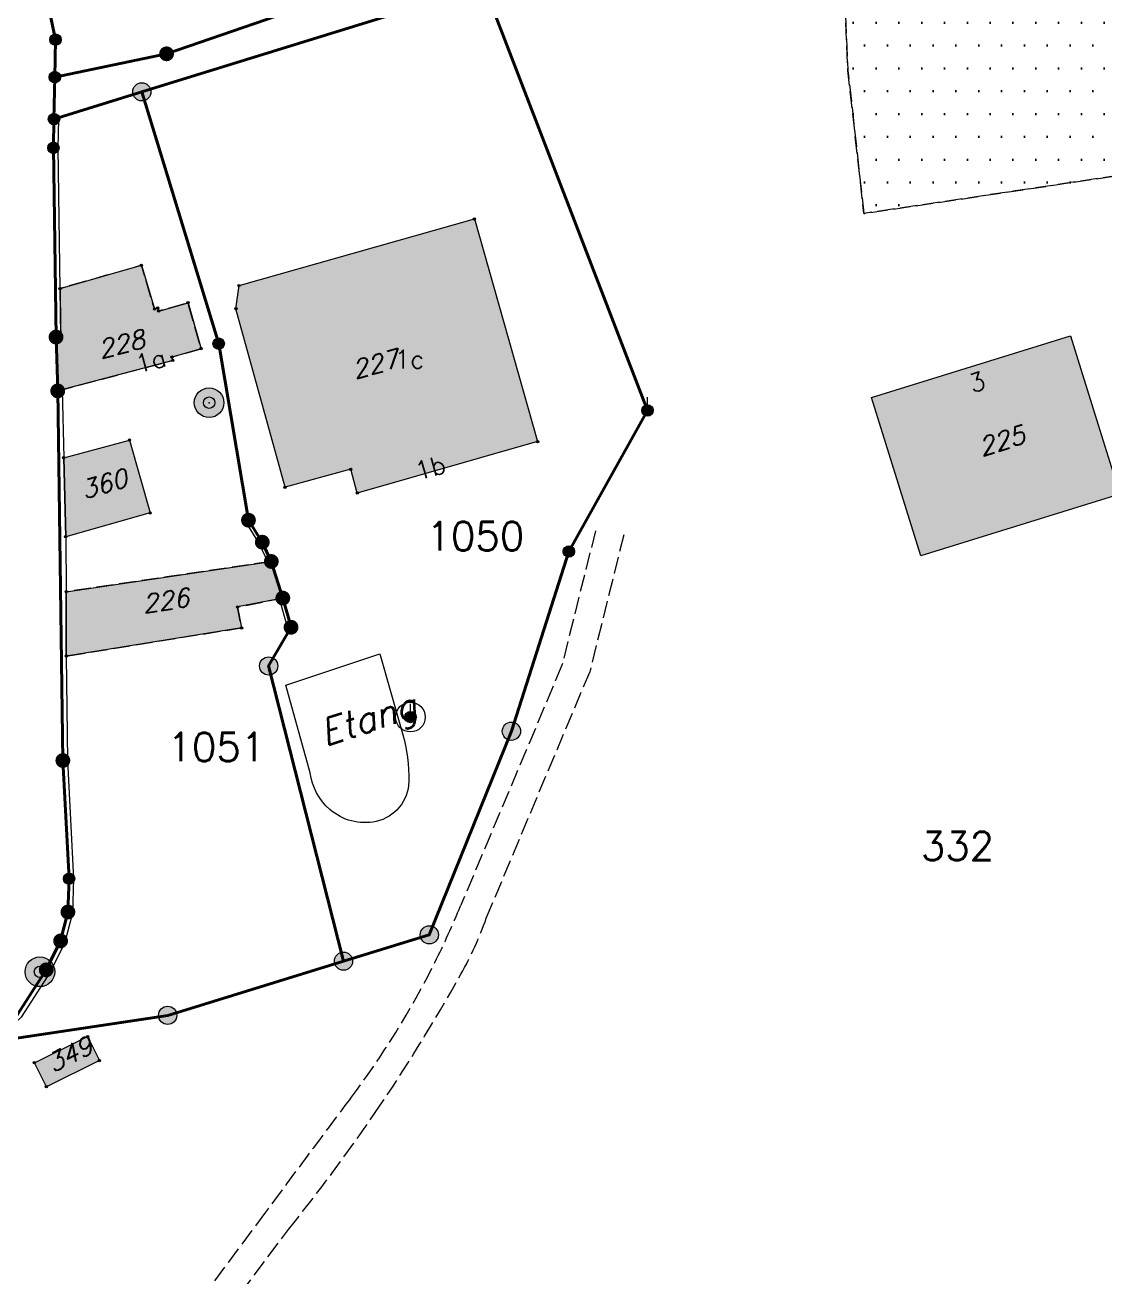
# Model space of a CAD drawing. Header units: metres. Extents: x 2513914 to 2544706, y 1140005 to 1171926.
# Drawn here: x 2515466.8 to 2515561.5, y 1146511.4 to 1146621.1 of the extents above; entities that cross this region are included whole.
import ezdxf
from ezdxf.enums import TextEntityAlignment as Align

# ---------------------------------------------------------------- set-up
doc = ezdxf.new("R2010")
doc.units = ezdxf.units.M
doc.linetypes.add('MO_I', pattern=[2, 1.5, -0.5])
for name, color, linetype, lineweight in [('MO_AD_NO_POLICE', 7, 'Continuous', 20), ('MO_BF', 7, 'Continuous', 40), ('MO_BF_IMMEUBLE', 7, 'Continuous', 40), ('MO_BF_NUMERO', 7, 'Continuous', 40), ('MO_BF_PTS', 7, 'Continuous', 20), ('MO_CS_BAT', 7, 'Continuous', 20), ('MO_CS_BAT_DES', 7, 'Continuous', 20), ('MO_CS_BAT_NUM', 7, 'Continuous', 20), ('MO_CS_PTS', 7, 'Continuous', 20), ('MO_CS_RD_ROUTE', 7, 'MO_I', 20), ('MO_CS_SB_FORET', 7, 'MO_I', 20), ('MO_CS_SB_FORET_HACH', 7, 'Continuous', 30), ('MO_CS_SV_CHAMP', 7, 'MO_I', 20), ('MO_CS_SV_JARDIN', 7, 'MO_I', 20), ('MO_ODL_EAU_AV', 7, 'Continuous', 20), ('MO_ODL_MUR', 7, 'Continuous', 20), ('MO_ODL_NOM', 7, 'Continuous', 20), ('MO_ODL_NOM_DE', 7, 'Continuous', 20), ('MO_ODL_SENTIER_AV', 7, 'MO_I', 20), ('MO_PFP3', 7, 'Continuous', 20), ('MUT_PFP3', 7, 'Continuous', 20)]:
    doc.layers.add(name, color=color, linetype=linetype, lineweight=lineweight)
for name, color, linetype, lineweight, true_color in [('MO_BF_PTS_CA', 7, 'Continuous', 18, 0xffffff), ('MO_CS_BAT_HACH', 7, 'Continuous', 20, 0xa0a0a0), ('MO_PFP3_CA', 7, 'Continuous', 18, 0xffffff)]:
    doc.layers.add(name, color=color, linetype=linetype, lineweight=lineweight, true_color=true_color)
doc.styles.get("Standard").update_dxf_attribs({"font": 'simplex.shx'})

# ---------------------------------------------------------------- blocks, each defined once
blk = doc.blocks.new('AD')
at = {"layer": 'MO_AD_NO_POLICE'}
blk.add_attdef('NUMERO', text='', height=0.0016, dxfattribs=at).set_placement((0, 0), align=Align.MIDDLE_CENTER)
blk = doc.blocks.new('B_CS_BAT')
at = {"layer": 'MO_CS_BAT_DES', "oblique": 15, "flags": 1}
blk.add_attdef('DESIGNATION', text='', height=0.0016, dxfattribs=at).set_placement((0.00143, -0.00113), align=Align.MIDDLE_CENTER)
at = {"layer": 'MO_CS_BAT_NUM', "oblique": 15}
blk.add_attdef('NUMERO', text='', height=0.0016, dxfattribs=at).set_placement((0.00143, 0.00088), align=Align.MIDDLE_CENTER)
blk = doc.blocks.new('B_ODL_NOM')
at = {"layer": 'MO_ODL_NOM', "oblique": 15}
blk.add_attdef('NOM', text='', height=0.0023, dxfattribs=at).set_placement((0.00001, -0.00083), align=Align.BOTTOM_LEFT)
at = {"layer": 'MO_ODL_NOM_DE', "flags": 1}
blk.add_attdef('NOMOBJET_DE', text='', height=0.0018, dxfattribs=at).set_placement((0.00001, -0.00284), align=Align.MIDDLE_CENTER)
blk = doc.blocks.new('IMMEUBLE_NUM')
at = {"layer": 'MO_BF_IMMEUBLE', "flags": 1}
blk.add_attdef('IDENTDN', (-0.00003, 0.00289), '', height=0.0025, dxfattribs=at)
at = {"layer": 'MO_BF_NUMERO'}
blk.add_attdef('NUMERO', (-0.00003, -0.00011), '', height=0.0025, dxfattribs=at)
blk = doc.blocks.new('PFP3_CHEVILLE')
at = {"layer": 'MO_PFP3_CA'}
h = blk.add_hatch(color=256, dxfattribs=at)
edge = h.paths.add_edge_path()
edge.add_arc((0, 0), 0.0013, 0, 360)
at = {"layer": 'MO_PFP3', "linetype": 'Continuous'}
for radius in [0.0013, 0.0005]:
    blk.add_circle((0, 0), radius, dxfattribs=at)
blk.add_point((0, 0), dxfattribs=at)
at = {"layer": 'MO_PFP3_CA'}
blk.add_circle((0, 0), 0.0005, dxfattribs=at)
blk = doc.blocks.new('PFP3_PIEU')
at = {"layer": 'MO_PFP3_CA'}
h = blk.add_hatch(color=256, dxfattribs=at)
edge = h.paths.add_edge_path()
edge.add_arc((0, 0), 0.0005, 0, 360)
at = {"layer": 'MO_PFP3', "linetype": 'Continuous'}
blk.add_line((0, 0.0005), (0, 0.00115), dxfattribs=at)
for radius in [0.0013, 0.0005]:
    blk.add_circle((0, 0), radius, dxfattribs=at)
at = {"layer": 'MO_PFP3_CA'}
blk.add_circle((0, 0), 0.0005, dxfattribs=at)
at = {"layer": 'MUT_PFP3', "linetype": 'Continuous'}
blk.add_point((0, 0), dxfattribs=at)
blk = doc.blocks.new('PTS_BF_BORNE')
at = {"layer": 'MO_BF_PTS_CA'}
h = blk.add_hatch(color=256, dxfattribs=at)
edge = h.paths.add_edge_path()
edge.add_arc((0, 0), 0.0008, 0, 360)
at = {"layer": 'MO_BF_PTS', "linetype": 'Continuous'}
blk.add_circle((0, 0), 0.0008, dxfattribs=at)
blk.add_point((0, 0), dxfattribs=at)
blk = doc.blocks.new('PTS_BF_CHEVILLE')
at = {"layer": 'MO_BF_PTS_CA'}
h = blk.add_hatch(color=256, dxfattribs=at)
edge = h.paths.add_edge_path()
edge.add_arc((0, 0), 0.0005, 0, 360)
at = {"layer": 'MO_BF_PTS', "linetype": 'Continuous'}
blk.add_circle((0, 0), 0.0005, dxfattribs=at)
blk.add_point((0, 0), dxfattribs=at)
blk = doc.blocks.new('PTS_BF_NON_MATE_DEFINI')
at = {"layer": 'MO_BF_PTS_CA'}
h = blk.add_hatch(color=256, dxfattribs=at)
edge = h.paths.add_edge_path()
edge.add_arc((0, 0), 0.00065, 0, 360)
at = {"layer": 'MO_BF_PTS', "linetype": 'Continuous'}
for radius in [0.00015, 0.0001, 0.00005]:
    blk.add_circle((0, 0), radius, dxfattribs=at)
blk.add_point((0, 0), dxfattribs=at)
blk = doc.blocks.new('PTS_BF_NON_MATE_NONDEFINI')
at = {"layer": 'MO_BF_PTS_CA'}
h = blk.add_hatch(color=256, dxfattribs=at)
edge = h.paths.add_edge_path()
edge.add_arc((0, 0), 0.00065, 0, 360)
at = {"layer": 'MO_BF_PTS', "linetype": 'Continuous'}
blk.add_circle((0, 0), 0.0001, dxfattribs=at)
blk.add_point((0, 0), dxfattribs=at)
blk = doc.blocks.new('PTS_BF_PIEU')
at = {"layer": 'MO_BF_PTS_CA'}
h = blk.add_hatch(color=256, dxfattribs=at)
edge = h.paths.add_edge_path()
edge.add_arc((0, 0), 0.0005, 0, 360)
at = {"layer": 'MO_BF_PTS', "linetype": 'Continuous'}
blk.add_line((0, 0.0005), (0, 0.00115), dxfattribs=at)
blk.add_circle((0, 0), 0.0005, dxfattribs=at)
blk.add_point((0, 0), dxfattribs=at)
blk = doc.blocks.new('PTS_CS')
at = {"layer": 'MO_CS_PTS', "linetype": 'Continuous'}
blk.add_circle((0, 0), 0.0001, dxfattribs=at)
at = {"layer": 'MO_CS_PTS'}
blk.add_point((0, 0), dxfattribs=at)

msp = doc.modelspace()

# ---------------------------------------------------------------- hatches: boundary and pattern name
at = {"layer": 'MO_CS_BAT_HACH'}
for points in [[(2515485.55, 1146598.27), (2515506.18, 1146604.11), (2515511.71, 1146584.59), (2515495.91, 1146580.08), (2515495.33, 1146582.16), (2515489.58, 1146580.58), (2515485.27, 1146596.24)], [(2515469.92, 1146593.87), (2515469.86, 1146598), (2515476.98, 1146600.04), (2515478.13, 1146596.22), (2515478.42, 1146596.3), (2515478.5, 1146596.03), (2515481.07, 1146596.76), (2515482.22, 1146592.73), (2515479.66, 1146592), (2515479.74, 1146591.71), (2515469.65, 1146589.03), (2515469.5, 1146593.75)], [(2515562.75, 1146579.99), (2515545.3, 1146574.57), (2515541, 1146588.44), (2515558.43, 1146593.86), (2515559.34, 1146590.95), (2515560.86, 1146586.05)], [(2515477.75, 1146578.33), (2515470.35, 1146576.25), (2515470.17, 1146583.17), (2515475.94, 1146584.72)], [(2515485.77, 1146568.26), (2515470.4, 1146565.79), (2515470.39, 1146571.43), (2515488.37, 1146574.08), (2515489.38, 1146570.87), (2515485.41, 1146570.09)], [(2515473.3, 1146530.33), (2515468.65, 1146528.04), (2515467.61, 1146530.14), (2515472.27, 1146532.43)]]:
    msp.add_hatch(color=256, dxfattribs=at).paths.add_polyline_path(points)
at = {"layer": 'MO_CS_SB_FORET_HACH'}
h = msp.add_hatch(dxfattribs=at)
h.set_pattern_fill('DOTS', color=256, scale=1.2599999905, style=0)
h.paths.add_polyline_path([(2515538.4, 1146628.71), (2515538.31, 1146630.78), (2515541.87, 1146632.57), (2515552.82, 1146630.52), (2515559.54, 1146629.26), (2515565.24, 1146628.2), (2515576.02, 1146623.23), (2515589.29, 1146606.71), (2515594.75, 1146607.64), (2515599.5, 1146604.28), (2515605.08, 1146592.69), (2515599.66, 1146581.26), (2515594.01, 1146577.99), (2515578.49, 1146590.84), (2515567.29, 1146608.61), (2515540.32, 1146604.58), (2515538.92, 1146617.13)])

# ---------------------------------------------------------------- linework, layer by layer
at = {"layer": 'MO_BF', "flags": 128}
for points in [[(2515469.39, 1146616.53), (2515469.45, 1146619.82), (2515465.95, 1146636.58), (2515465, 1146638.29), (2515497.47, 1146651.86), (2515499.31, 1146652.63), (2515500.2, 1146650.51), (2515494.67, 1146648.19), (2515502.64, 1146629.12), (2515497.89, 1146626.58), (2515490.75, 1146622.54), (2515479.19, 1146618.58)], [(2515477.02, 1146615.25), (2515507.04, 1146624.55), (2515521.35, 1146587.32), (2515514.46, 1146574.95), (2515509.42, 1146559.2), (2515502.22, 1146541.35), (2515494.7, 1146539.04), (2515488.14, 1146564.92), (2515490.1, 1146568.31), (2515489.38, 1146570.87), (2515488.37, 1146574.08), (2515487.58, 1146575.77), (2515486.37, 1146577.7), (2515483.76, 1146593.17)], [(2515463.49, 1146531.91), (2515466.13, 1146534.38), (2515468.64, 1146538.28), (2515469.9, 1146540.82), (2515470.54, 1146543.35), (2515470.64, 1146546.27), (2515470.1, 1146556.63), (2515469.65, 1146589.03), (2515469.5, 1146593.75), (2515469.27, 1146610.34), (2515469.32, 1146612.86), (2515477.02, 1146615.25), (2515483.76, 1146593.17), (2515486.37, 1146577.7), (2515487.58, 1146575.77), (2515488.37, 1146574.08), (2515489.38, 1146570.87), (2515490.1, 1146568.31), (2515488.14, 1146564.92), (2515494.7, 1146539.04), (2515479.29, 1146534.29)]]:
    msp.add_lwpolyline(points, close=True, dxfattribs=at)
msp.add_lwpolyline([(2515538.4, 1146628.71), (2515538.31, 1146630.78), (2515541.87, 1146632.57), (2515552.82, 1146630.52), (2515548.25, 1146641.41, 0.094215), (2515549.6, 1146645.01), (2515550.01, 1146652.05), (2515543.55, 1146649.34), (2515544.09, 1146648.04), (2515541.69, 1146645.75), (2515533.98, 1146640.74), (2515529.41, 1146638.85), (2515524.56, 1146637.62), (2515519.75, 1146636.27), (2515515.01, 1146634.79), (2515507.71, 1146631.83), (2515502.64, 1146629.12), (2515497.89, 1146626.58), (2515490.75, 1146622.54), (2515479.19, 1146618.58), (2515469.39, 1146616.53), (2515469.32, 1146612.86), (2515477.02, 1146615.25), (2515507.04, 1146624.55)], format="xyb", close=True, dxfattribs=at)
for points in [[(2515459.97, 1146631.81), (2515462.72, 1146618.3), (2515463.29, 1146576.25), (2515463.51, 1146567.95), (2515463.48, 1146565.06), (2515463.28, 1146543.17), (2515463.49, 1146531.91), (2515466.13, 1146534.38), (2515468.64, 1146538.28), (2515469.9, 1146540.82), (2515470.54, 1146543.35), (2515470.64, 1146546.27), (2515470.1, 1146556.63), (2515469.65, 1146589.03), (2515469.5, 1146593.75), (2515469.27, 1146610.34), (2515469.32, 1146612.86), (2515469.39, 1146616.53), (2515469.45, 1146619.82), (2515465.95, 1146636.58)], [(2515424.39, 1146510.33), (2515455.09, 1146527.48), (2515463.49, 1146531.91), (2515479.29, 1146534.29), (2515494.7, 1146539.04), (2515502.22, 1146541.35), (2515509.42, 1146559.2), (2515514.46, 1146574.95), (2515521.35, 1146587.32), (2515507.04, 1146624.55)]]:
    msp.add_lwpolyline(points, dxfattribs=at)
at = {"layer": 'MO_CS_BAT', "flags": 128}
for points in [[(2515485.55, 1146598.27), (2515506.18, 1146604.11), (2515511.71, 1146584.59), (2515495.91, 1146580.08), (2515495.33, 1146582.16), (2515489.58, 1146580.58), (2515485.27, 1146596.24)], [(2515469.92, 1146593.87), (2515469.86, 1146598), (2515476.98, 1146600.04), (2515478.13, 1146596.22), (2515478.42, 1146596.3), (2515478.5, 1146596.03), (2515481.07, 1146596.76), (2515482.22, 1146592.73), (2515479.66, 1146592), (2515479.74, 1146591.71), (2515469.65, 1146589.03), (2515469.5, 1146593.75)], [(2515562.75, 1146579.99), (2515545.3, 1146574.57), (2515541, 1146588.44), (2515558.43, 1146593.86), (2515559.34, 1146590.95), (2515560.86, 1146586.05)], [(2515477.75, 1146578.33), (2515470.35, 1146576.25), (2515470.17, 1146583.17), (2515475.94, 1146584.72)], [(2515485.77, 1146568.26), (2515470.4, 1146565.79), (2515470.39, 1146571.43), (2515488.37, 1146574.08), (2515489.38, 1146570.87), (2515485.41, 1146570.09)], [(2515473.3, 1146530.33), (2515468.65, 1146528.04), (2515467.61, 1146530.14), (2515472.27, 1146532.43)]]:
    msp.add_lwpolyline(points, close=True, dxfattribs=at)
at = {"layer": 'MO_CS_RD_ROUTE', "flags": 128}
msp.add_lwpolyline([(2515459.23, 1146676.83), (2515465.74, 1146679.6, -0.103862), (2515466.7, 1146679.48, -0.028439), (2515470.23, 1146677.51, 0.161929), (2515473.57, 1146677.16), (2515486.48, 1146678.95, -0.265033), (2515488.83, 1146677.49, -0.052583), (2515489.54, 1146675.77), (2515488.25, 1146675.18), (2515487.8, 1146674.99), (2515489.73, 1146670.36), (2515491.74, 1146665.56), (2515493.65, 1146660.99), (2515495.11, 1146657.5), (2515496.96, 1146658.27), (2515496.03, 1146660.48), (2515503.04, 1146663.41), (2515507.61, 1146665.32), (2515512.18, 1146667.23), (2515512.56, 1146666.3), (2515517.13, 1146668.22), (2515521.7, 1146670.12), (2515526.38, 1146672.08), (2515535.17, 1146675.76), (2515529.4, 1146689.55), (2515532.13, 1146690.69), (2515539.18, 1146693.64), (2515543.75, 1146695.55), (2515544.13, 1146694.63), (2515548.7, 1146696.53), (2515553.27, 1146698.45), (2515559.35, 1146700.99), (2515564.79, 1146703.26), (2515576.71, 1146674.75), (2515577.3, 1146673.09, -0.256373), (2515576.31, 1146671.69), (2515575.38, 1146671.28), (2515574.34, 1146673.76), (2515565.19, 1146669.93), (2515560.62, 1146668.03), (2515556.05, 1146666.12), (2515551.48, 1146664.21), (2515543.57, 1146660.9), (2515544.61, 1146658.43), (2515540.89, 1146656.8), (2515540.72, 1146656.11), (2515543.55, 1146649.34), (2515548.65, 1146651.48), (2515549.84, 1146651.97), (2515550.01, 1146652.05), (2515549.24, 1146653.89), (2515557.07, 1146657.17), (2515562.51, 1146659.44), (2515567.8, 1146661.65), (2515573.23, 1146663.92), (2515575.53, 1146664.88), (2515582.71, 1146662.48), (2515583.53, 1146662.8), (2515583.58, 1146662.67), (2515590.62, 1146665.61), (2515595.18, 1146667.52), (2515599.75, 1146669.43), (2515600.13, 1146668.5), (2515604.7, 1146670.42), (2515609.39, 1146672.37), (2515616.14, 1146675.2), (2515616.85, 1146673.48), (2515618.7, 1146674.25), (2515631.63, 1146643.34), (2515638.07, 1146646.08), (2515625.16, 1146676.96), (2515633.72, 1146680.54), (2515638.44, 1146682.51), (2515643.01, 1146684.42), (2515643.4, 1146683.5), (2515647.96, 1146685.41), (2515652.53, 1146687.31), (2515657.24, 1146689.29), (2515661.85, 1146691.21), (2515658.43, 1146698.78, -0.288263), (2515657.77, 1146697.57), (2515656.98, 1146697.24), (2515655.08, 1146701.75), (2515652.52, 1146700.65), (2515652.4, 1146700.97), (2515646.54, 1146698.52), (2515642.67, 1146696.9), (2515642.28, 1146697.83), (2515641.58, 1146697.53), (2515637.02, 1146695.62), (2515632.45, 1146693.72), (2515627.88, 1146691.81), (2515618.94, 1146688.07), (2515615.46, 1146686.67), (2515614.76, 1146688.33), (2515609.28, 1146686.04), (2515604.71, 1146684.13), (2515600.42, 1146682.34), (2515600.04, 1146683.26), (2515599.76, 1146683.14), (2515595.19, 1146681.23), (2515590.63, 1146679.32), (2515583.62, 1146676.39), (2515570.11, 1146708.69), (2515572.39, 1146709.64), (2515577.12, 1146711.62), (2515581.69, 1146713.53), (2515586.26, 1146715.44), (2515586.65, 1146714.52), (2515591.21, 1146716.43), (2515595.78, 1146718.33), (2515600.51, 1146720.31), (2515602.79, 1146721.27), (2515603.37, 1146719.88), (2515605.3, 1146720.69), (2515607.19, 1146721.48), (2515614.24, 1146724.43), (2515618.81, 1146726.34), (2515623.38, 1146728.25), (2515623.76, 1146727.33), (2515628.33, 1146729.24), (2515632.9, 1146731.15), (2515637.56, 1146733.1), (2515642.09, 1146734.99), (2515638.37, 1146743.23), (2515634.97, 1146741.81), (2515632.94, 1146746.5), (2515621.44, 1146741.69), (2515621.05, 1146742.61), (2515604.91, 1146735.86), (2515604.33, 1146737.25), (2515585.92, 1146729.55), (2515585.54, 1146730.47), (2515562.46, 1146720.82), (2515556.3, 1146735.5), (2515556.29, 1146736.82), (2515557.19, 1146739.27), (2515561.12, 1146741.16), (2515588.14, 1146753.75), (2515623.82, 1146770.49), (2515622.49, 1146769.87), (2515557.39, 1146739.83), (2515553.06, 1146737.83), (2515547.53, 1146734.91, -0.299926), (2515551.72, 1146733.18), (2515551.54, 1146733.1), (2515553.88, 1146727.5), (2515554.15, 1146727.62), (2515560.53, 1146712.46, -0.320929), (2515559.54, 1146710.77), (2515556.64, 1146709.57), (2515554.66, 1146714.28), (2515541, 1146708.65), (2515540.61, 1146709.57), (2515521.88, 1146701.74), (2515524.07, 1146696.99, 0.175779), (2515521.21, 1146695.1, 0.117669), (2515519.92, 1146691.88, 0.061157), (2515519.96, 1146691.13), (2515520.5, 1146689.84), (2515508.97, 1146685.02), (2515508.58, 1146685.94), (2515494.47, 1146680.04, 0.116899), (2515491.14, 1146684.18, 0.224983), (2515488.19, 1146685.28), (2515477.45, 1146683.75), (2515474, 1146682.45), (2515474.1, 1146684), (2515484.14, 1146688.11, 0.251245), (2515496.12, 1146700.82), (2515487.39, 1146697.54), (2515481.81, 1146692.27), (2515457.13, 1146682.5), (2515455.26, 1146684.76), (2515450.53, 1146682.88), (2515449.99, 1146679.67), (2515447.81, 1146666.62), (2515448.33, 1146665.14), (2515459.97, 1146631.81), (2515462.72, 1146618.3), (2515463.29, 1146576.25), (2515463.51, 1146567.95), (2515463.48, 1146565.06), (2515463.28, 1146543.17), (2515463.49, 1146531.91), (2515466.13, 1146534.38), (2515468.64, 1146538.28), (2515469.9, 1146540.82), (2515470.54, 1146543.35), (2515470.64, 1146546.27), (2515470.1, 1146556.63), (2515469.65, 1146589.03), (2515469.5, 1146593.75), (2515469.27, 1146610.34), (2515469.32, 1146612.86), (2515469.45, 1146619.82), (2515465.95, 1146636.58), (2515463.66, 1146640.73), (2515461.2, 1146652.18), (2515458, 1146658.55), (2515458.11, 1146658.85), (2515456.54, 1146662.16), (2515455.17, 1146666.49, -0.260297), (2515456.57, 1146674.36), (2515457.62, 1146675.68, -0.045287)], format="xyb", close=True, dxfattribs=at)
at = {"layer": 'MO_CS_SB_FORET', "flags": 128}
msp.add_lwpolyline([(2515538.4, 1146628.71), (2515538.31, 1146630.78), (2515541.87, 1146632.57), (2515552.82, 1146630.52), (2515559.54, 1146629.26), (2515565.24, 1146628.2), (2515576.02, 1146623.23), (2515589.29, 1146606.71), (2515594.75, 1146607.64), (2515599.5, 1146604.28), (2515605.08, 1146592.69), (2515599.66, 1146581.26), (2515594.01, 1146577.99), (2515578.49, 1146590.84), (2515567.29, 1146608.61), (2515540.32, 1146604.58), (2515538.92, 1146617.13)], close=True, dxfattribs=at)
at = {"layer": 'MO_CS_SV_CHAMP', "flags": 128}
msp.add_lwpolyline([(2515675.1, 1146661.85), (2515692.09, 1146624.2), (2515736.72, 1146525.31), (2515675.7, 1146503.28), (2515669.66, 1146516.78), (2515633.64, 1146507.21), (2515630.32, 1146513.18), (2515638.57, 1146527.06), (2515623.93, 1146551), (2515618.75, 1146548.73), (2515616.02, 1146548.48), (2515600.74, 1146489.84), (2515586.43, 1146488.18), (2515581.54, 1146498.57), (2515541.79, 1146497.41), (2515505.11, 1146476.53), (2515517.14, 1146466.65), (2515501.36, 1146459.88), (2515493.48, 1146469.09), (2515475.57, 1146460.35), (2515447.9, 1146447.01), (2515445.72, 1146442.13), (2515444.43, 1146445.37), (2515455.22, 1146469.54), (2515455.27, 1146469.64), (2515428.41, 1146485.66), (2515427.36, 1146487.98), (2515423.61, 1146497.26), (2515421.92, 1146502.54), (2515421.53, 1146504.7), (2515421.76, 1146507.12), (2515422.87, 1146509.12), (2515424.39, 1146510.33), (2515455.09, 1146527.48), (2515463.49, 1146531.91), (2515479.29, 1146534.29), (2515494.7, 1146539.04), (2515488.14, 1146564.92), (2515490.1, 1146568.31), (2515489.38, 1146570.87), (2515488.37, 1146574.08), (2515487.58, 1146575.77), (2515486.37, 1146577.7), (2515483.76, 1146593.17), (2515477.02, 1146615.25), (2515507.04, 1146624.55), (2515538.4, 1146628.71), (2515538.92, 1146617.13), (2515540.32, 1146604.58), (2515567.29, 1146608.61), (2515578.49, 1146590.84), (2515594.01, 1146577.99), (2515599.66, 1146581.26), (2515605.08, 1146592.69), (2515599.5, 1146604.28), (2515594.75, 1146607.64), (2515589.29, 1146606.71), (2515576.02, 1146623.23), (2515565.24, 1146628.2), (2515576.85, 1146625.12), (2515583.84, 1146623.27), (2515584.24, 1146623.17), (2515593.9, 1146627.28), (2515594.84, 1146627.68), (2515604.67, 1146631.86), (2515609.23, 1146633.8), (2515613.79, 1146635.75), (2515618.34, 1146637.68), (2515631.63, 1146643.34), (2515638.07, 1146646.08), (2515651.31, 1146651.72), (2515655.87, 1146653.66), (2515660.42, 1146655.6), (2515664.98, 1146657.54)], close=True, dxfattribs=at)
at = {"layer": 'MO_CS_SV_JARDIN', "flags": 128}
msp.add_lwpolyline([(2515489.73, 1146670.36), (2515491.74, 1146665.56), (2515493.65, 1146660.99), (2515495.11, 1146657.5), (2515496.96, 1146658.27), (2515499.27, 1146659.24), (2515499.56, 1146658.53), (2515503.97, 1146647.92), (2515508.69, 1146649.9), (2515513.25, 1146651.82), (2515517.56, 1146653.63), (2515517.96, 1146652.67), (2515518.22, 1146652.78), (2515522.79, 1146654.69), (2515527.35, 1146656.6), (2515532.04, 1146658.56), (2515527.35, 1146669.76), (2515527.31, 1146669.87), (2515526.38, 1146672.08), (2515535.17, 1146675.76), (2515529.4, 1146689.55), (2515532.13, 1146690.69), (2515533.84, 1146686.61), (2515536.17, 1146687.58), (2515540.08, 1146678.17), (2515544.82, 1146680.15), (2515549.14, 1146681.96), (2515549.52, 1146681.05), (2515549.76, 1146681.16), (2515554.33, 1146683.05), (2515558.91, 1146684.96), (2515563.61, 1146686.91), (2515558.94, 1146698.11), (2515558.89, 1146698.22), (2515560.28, 1146698.82), (2515559.35, 1146700.99), (2515564.79, 1146703.26), (2515576.71, 1146674.75), (2515577.3, 1146673.09, -0.256373), (2515576.31, 1146671.69), (2515575.38, 1146671.28), (2515574.34, 1146673.76), (2515565.19, 1146669.93), (2515560.62, 1146668.03), (2515556.05, 1146666.12), (2515551.48, 1146664.21), (2515543.57, 1146660.9), (2515544.61, 1146658.43), (2515540.89, 1146656.8), (2515540.72, 1146656.11), (2515543.55, 1146649.34), (2515548.65, 1146651.48, -0.099438), (2515547.25, 1146642.66, -0.169872), (2515539.37, 1146636.61, -0.060121), (2515525.85, 1146632.53), (2515515.27, 1146629.95, 0.059696), (2515492.26, 1146623.2), (2515492.71, 1146622.06, -0.059127), (2515515.52, 1146628.77), (2515526.11, 1146631.35, 0.058291), (2515539.83, 1146635.5, 0.170443), (2515548.31, 1146642.09, 0.106798), (2515549.84, 1146651.97), (2515550.01, 1146652.05), (2515549.24, 1146653.89), (2515557.07, 1146657.17), (2515557.99, 1146654.94), (2515558.28, 1146654.25), (2515563.08, 1146642.82), (2515568.5, 1146645.11), (2515573.78, 1146647.33), (2515579.2, 1146649.61), (2515574.18, 1146661.62), (2515574.15, 1146661.71), (2515573.23, 1146663.92), (2515575.53, 1146664.88), (2515582.71, 1146662.48), (2515583.53, 1146662.8), (2515583.58, 1146662.67), (2515584.9, 1146659.53), (2515587.2, 1146660.5), (2515587.52, 1146659.75), (2515591.54, 1146650.21), (2515596.21, 1146652.18), (2515600.77, 1146654.1), (2515605.14, 1146655.93), (2515605.53, 1146655.01), (2515605.72, 1146655.09), (2515610.29, 1146657.01), (2515615.01, 1146658.99), (2515610.75, 1146669.11), (2515610.71, 1146669.21), (2515609.39, 1146672.37), (2515616.14, 1146675.2), (2515616.85, 1146673.48), (2515618.7, 1146674.25), (2515631.63, 1146643.34), (2515618.34, 1146637.68), (2515613.79, 1146635.75), (2515609.23, 1146633.8), (2515604.67, 1146631.86), (2515594.84, 1146627.68), (2515593.9, 1146627.28), (2515584.24, 1146623.17), (2515583.84, 1146623.27), (2515576.85, 1146625.12), (2515565.24, 1146628.2), (2515559.54, 1146629.26), (2515552.82, 1146630.52), (2515541.87, 1146632.57), (2515538.31, 1146630.78), (2515538.4, 1146628.71), (2515507.04, 1146624.55), (2515477.02, 1146615.25), (2515483.76, 1146593.17), (2515486.37, 1146577.7), (2515487.58, 1146575.77), (2515488.37, 1146574.08), (2515470.39, 1146571.43), (2515470.4, 1146565.79), (2515485.77, 1146568.26), (2515485.41, 1146570.09), (2515489.38, 1146570.87), (2515490.1, 1146568.31), (2515488.14, 1146564.92), (2515494.7, 1146539.04), (2515479.29, 1146534.29), (2515463.49, 1146531.91), (2515466.13, 1146534.38), (2515468.64, 1146538.28), (2515469.9, 1146540.82), (2515470.54, 1146543.35), (2515470.64, 1146546.27), (2515470.1, 1146556.63), (2515469.65, 1146589.03), (2515479.74, 1146591.71), (2515479.66, 1146592), (2515482.22, 1146592.73), (2515481.07, 1146596.76), (2515478.5, 1146596.03), (2515478.42, 1146596.3), (2515478.13, 1146596.22), (2515476.98, 1146600.04), (2515469.86, 1146598), (2515469.92, 1146593.87), (2515469.5, 1146593.75), (2515469.27, 1146610.34), (2515469.32, 1146612.86), (2515469.45, 1146619.82), (2515465.95, 1146636.58), (2515463.66, 1146640.73), (2515461.2, 1146652.18), (2515458, 1146658.55), (2515458.11, 1146658.85), (2515456.54, 1146662.16), (2515455.17, 1146666.49, -0.260297), (2515456.57, 1146674.36), (2515456.73, 1146672.42), (2515457.54, 1146673.36), (2515460.14, 1146675.17), (2515464.76, 1146677.21, -0.151361), (2515466.77, 1146677.27), (2515469.53, 1146676.17, 0.109013), (2515474, 1146675.7), (2515486.48, 1146677.43, -0.285479), (2515487.6, 1146676.69), (2515488.25, 1146675.18), (2515487.8, 1146674.99), (2515486.18, 1146674.29), (2515481.46, 1146672.32), (2515483.41, 1146667.72), (2515488.13, 1146669.68)], format="xyb", close=True, dxfattribs=at)
at = {"layer": 'MO_ODL_EAU_AV'}
msp.add_lwpolyline([(2515491.77, 1146555.55), (2515489.64, 1146563.25), (2515497.88, 1146565.98), (2515499.87, 1146559, -0.07438), (2515500.42, 1146554.78, -0.348085), (2515497.55, 1146551.29, -0.237566), (2515493.5, 1146552.34, -0.180126), (2515491.77, 1146555.55)], format="xyb", dxfattribs=at)
at = {"layer": 'MO_ODL_MUR'}
for points in [[(2515469.5, 1146593.75), (2515469.27, 1146610.34), (2515469.32, 1146612.86), (2515469.32, 1146613.03)], [(2515469.32, 1146613.03), (2515469.74, 1146613.02)], [(2515469.92, 1146593.87), (2515469.69, 1146610.34), (2515469.74, 1146612.86), (2515469.74, 1146613.02)], [(2515469.5, 1146593.75), (2515469.92, 1146593.87)], [(2515469.65, 1146589.03), (2515470.05, 1146589.14), (2515470.17, 1146583.17), (2515470.35, 1146576.25), (2515470.39, 1146571.43), (2515470.4, 1146565.79), (2515470.5, 1146556.64), (2515471.04, 1146546.27), (2515470.94, 1146543.29), (2515470.28, 1146540.68), (2515468.99, 1146538.08), (2515466.44, 1146534.12), (2515463.72, 1146531.58), (2515455.28, 1146527.13), (2515424.61, 1146510), (2515423.18, 1146508.86), (2515422.15, 1146507), (2515421.93, 1146504.72), (2515422.31, 1146502.64), (2515423.99, 1146497.4), (2515427.73, 1146488.14), (2515428.77, 1146485.82), (2515428.41, 1146485.66)], [(2515463.49, 1146531.91), (2515466.13, 1146534.38), (2515468.64, 1146538.28), (2515469.9, 1146540.82), (2515470.54, 1146543.35), (2515470.64, 1146546.27), (2515470.1, 1146556.63), (2515469.65, 1146589.03)], [(2515486.37, 1146577.7), (2515486.12, 1146577.54), (2515487.32, 1146575.63), (2515488.06, 1146574.03), (2515488.37, 1146574.08)], [(2515488.37, 1146574.08), (2515487.58, 1146575.77), (2515486.37, 1146577.7)], [(2515490.1, 1146568.31), (2515489.81, 1146568.23), (2515489.08, 1146570.81), (2515489.38, 1146570.87)], [(2515489.38, 1146570.87), (2515490.1, 1146568.31)]]:
    msp.add_lwpolyline(points, dxfattribs=at)
at = {"layer": 'MO_ODL_SENTIER_AV'}
for points in [[(2515516.79, 1146576.77), (2515513.85, 1146564.98), (2515504.97, 1146543.9)], [(2515519.27, 1146576.41), (2515516.28, 1146564.38)], [(2515507.22, 1146542.81), (2515516.28, 1146564.38)], [(2515487.87, 1146517.03), (2515469.29, 1146492.19)], [(2515471.29, 1146490.69), (2515489.87, 1146515.53)]]:
    msp.add_lwpolyline(points, dxfattribs=at)
for points in [[(2515502.71, 1146538.94, 0.017735), (2515504.97, 1146543.9)], [(2515504.99, 1146537.9, 0.041498), (2515507.22, 1146542.81)], [(2515495.3, 1146527, 0.046089), (2515502.71, 1146538.94)], [(2515497.42, 1146525.68, 0.022623), (2515504.99, 1146537.9)], [(2515495.3, 1146527, 0.003571), (2515487.87, 1146517.03)], [(2515489.87, 1146515.53, 0.019889), (2515497.42, 1146525.68)]]:
    msp.add_lwpolyline(points, format="xyb", dxfattribs=at)

# ---------------------------------------------------------------- block references
at = {"layer": 'MO_AD_NO_POLICE', "xscale": 1000, "yscale": 1000, "zscale": 1000}
for p, rotation, values in [((2515477.8, 1146591.67), 14.84999999999999, {'NUMERO': '1a'}), ((2515550.25, 1146589.82), 17.09999999999999, {'NUMERO': '3'}), ((2515502.32, 1146582.3), 16.02, {'NUMERO': '1b'})]:
    msp.add_blockref('AD', p, dxfattribs=dict(at, rotation=rotation)).add_auto_attribs(values)
msp.add_blockref('AD', (2515500.48, 1146591.81), dxfattribs=at).add_auto_attribs({'NUMERO': '1c'})
at = {"layer": 'MO_BF_IMMEUBLE'}
ref = msp.add_blockref('IMMEUBLE_NUM', (2515502.01, 1146575.16), dxfattribs=dict(at, xscale=1000, yscale=1000, zscale=1000))
ref.add_attrib('NUMERO', '1050', (2515501.98, 1146575.05), dxfattribs={"layer": 'MO_BF_NUMERO', "height": 2.5})
ref = msp.add_blockref('IMMEUBLE_NUM', (2515479.3, 1146556.68), dxfattribs=dict(at, xscale=1000, yscale=1000, zscale=1000))
ref.add_attrib('NUMERO', '1051', (2515479.27, 1146556.57), dxfattribs={"layer": 'MO_BF_NUMERO', "height": 2.5})
ref = msp.add_blockref('IMMEUBLE_NUM', (2515545.35, 1146548), dxfattribs=dict(at, xscale=1000, yscale=1000, zscale=1000))
ref.add_attrib('NUMERO', '332', (2515545.31, 1146547.89), dxfattribs={"layer": 'MO_BF_NUMERO', "height": 2.5})
at = {"layer": 'MO_BF_PTS', "xscale": 1000, "yscale": 1000, "zscale": 1000}
for name, p in [('PTS_BF_CHEVILLE', (2515469.45, 1146619.82)), ('PTS_BF_NON_MATE_NONDEFINI', (2515479.19, 1146618.58)), ('PTS_BF_CHEVILLE', (2515469.39, 1146616.53)), ('PTS_BF_BORNE', (2515477.02, 1146615.25)), ('PTS_BF_CHEVILLE', (2515469.32, 1146612.86)), ('PTS_BF_CHEVILLE', (2515469.27, 1146610.34)), ('PTS_BF_NON_MATE_DEFINI', (2515469.5, 1146593.75)), ('PTS_BF_CHEVILLE', (2515483.76, 1146593.17)), ('PTS_BF_NON_MATE_DEFINI', (2515469.65, 1146589.03)), ('PTS_BF_PIEU', (2515521.35, 1146587.32)), ('PTS_BF_NON_MATE_NONDEFINI', (2515486.37, 1146577.7)), ('PTS_BF_NON_MATE_NONDEFINI', (2515487.58, 1146575.77)), ('PTS_BF_NON_MATE_DEFINI', (2515488.37, 1146574.08)), ('PTS_BF_CHEVILLE', (2515514.46, 1146574.95)), ('PTS_BF_NON_MATE_DEFINI', (2515489.38, 1146570.87)), ('PTS_BF_NON_MATE_NONDEFINI', (2515490.1, 1146568.31)), ('PTS_BF_BORNE', (2515488.14, 1146564.92)), ('PTS_BF_BORNE', (2515509.42, 1146559.2)), ('PTS_BF_NON_MATE_DEFINI', (2515470.1, 1146556.63)), ('PTS_BF_CHEVILLE', (2515470.64, 1146546.27)), ('PTS_BF_NON_MATE_DEFINI', (2515470.54, 1146543.35)), ('PTS_BF_BORNE', (2515502.22, 1146541.35)), ('PTS_BF_NON_MATE_DEFINI', (2515469.9, 1146540.82)), ('PTS_BF_BORNE', (2515494.7, 1146539.04)), ('PTS_BF_NON_MATE_DEFINI', (2515468.64, 1146538.28)), ('PTS_BF_BORNE', (2515479.29, 1146534.29))]:
    msp.add_blockref(name, p, dxfattribs=at)
at = {"layer": 'MO_CS_BAT_NUM', "xscale": 1000, "yscale": 1000, "zscale": 1000}
for p, rotation, values in [((2515474.06, 1146591.93), 14.21999999999999, {'NUMERO': '228'}), ((2515496.35, 1146590.15), 15.74999999999999, {'NUMERO': '227'}), ((2515551.29, 1146583.4), 17.18999999999999, {'NUMERO': '225'}), ((2515472.59, 1146579.63), 16.46999999999999, {'NUMERO': '360'}), ((2515477.84, 1146569.56), 8.729999999999992, {'NUMERO': '226'}), ((2515469.81, 1146529.45), 26.36999999999999, {'NUMERO': '349'})]:
    msp.add_blockref('B_CS_BAT', p, dxfattribs=dict(at, rotation=rotation)).add_auto_attribs(values)
at = {"layer": 'MO_CS_PTS', "xscale": 1000, "yscale": 1000, "zscale": 1000}
for p in [(2515506.18, 1146604.11), (2515476.98, 1146600.04), (2515469.86, 1146598), (2515485.55, 1146598.27), (2515481.07, 1146596.76), (2515478.13, 1146596.22), (2515478.42, 1146596.3), (2515478.5, 1146596.03), (2515485.27, 1146596.24), (2515469.92, 1146593.87), (2515482.22, 1146592.73), (2515479.66, 1146592), (2515479.74, 1146591.71), (2515475.94, 1146584.72), (2515511.71, 1146584.59), (2515470.17, 1146583.17), (2515495.33, 1146582.16), (2515489.58, 1146580.58), (2515495.91, 1146580.08), (2515477.75, 1146578.33), (2515470.35, 1146576.25), (2515470.39, 1146571.43), (2515485.41, 1146570.09), (2515485.77, 1146568.26), (2515470.4, 1146565.79), (2515472.27, 1146532.43), (2515467.61, 1146530.14), (2515473.3, 1146530.33), (2515468.65, 1146528.04)]:
    msp.add_blockref('PTS_CS', p, dxfattribs=at)
at = {"layer": 'MO_ODL_NOM', "xscale": 1000, "yscale": 1000, "zscale": 1000, "rotation": 17.63999999999998}
msp.add_blockref('B_ODL_NOM', (2515493.01, 1146558.03), dxfattribs=at).add_auto_attribs({'NOM': 'Etang'})
at = {"layer": 'MO_PFP3', "xscale": 1000, "yscale": 1000, "zscale": 1000}
for name, p in [('PFP3_CHEVILLE', (2515482.92, 1146588)), ('PFP3_PIEU', (2515500.57, 1146560.44)), ('PFP3_CHEVILLE', (2515468.09, 1146538.11))]:
    msp.add_blockref(name, p, dxfattribs=at)

doc.saveas('drawing.dxf')
